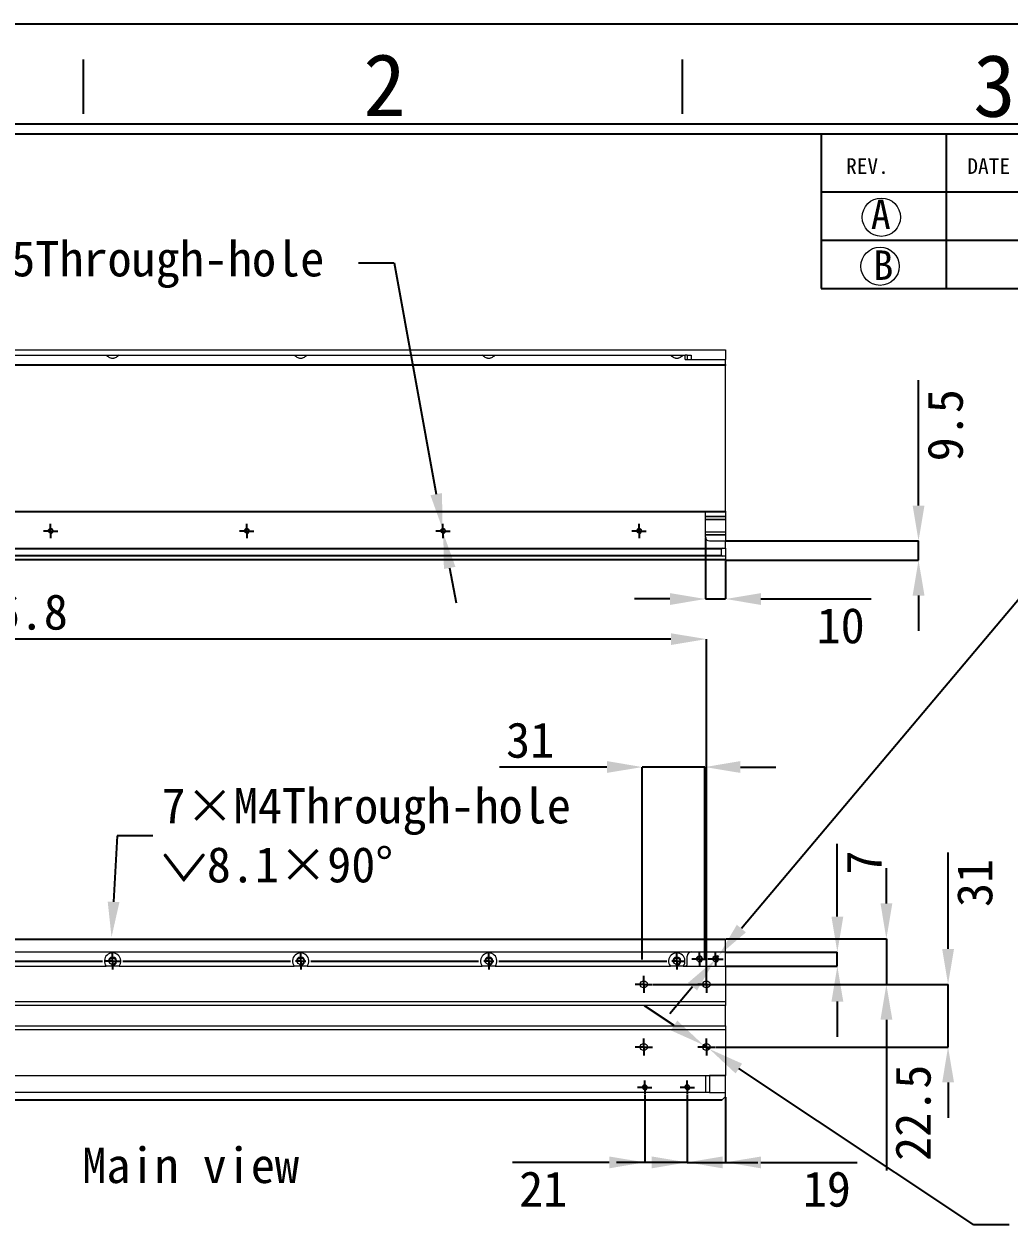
# Model space of a CAD drawing. Header units: millimetres. Extents: x 2 to 295, y 1 to 209.
# Drawn here: x 99.8 to 197.3, y 90.3 to 208.7 of the extents above; entities that cross this region are included whole.
import ezdxf

# ---------------------------------------------------------------- set-up
doc = ezdxf.new("R2010")
doc.units = ezdxf.units.MM
doc.header["$PDSIZE"] = -1
doc.linetypes.add('CENTERX2', pattern=[20.32, 12.7, -2.54, 2.54, -2.54])
doc.layers.add('SLD-0', color=179, linetype='Continuous')
doc.layers.add('蓝色线', color=5, linetype='Continuous', lineweight=15)
doc.styles.add('E', font='simfang.ttf')
doc.styles.add('SLDTEXTSTYLE2', font='TXT', dxfattribs={"width": 0.469})
doc.dimstyles.new('SLDDIMSTYLE0', dxfattribs={"dimtxt": 3.5, "dimasz": 3.5, "dimexe": 0, "dimexo": 0.0625, "dimgap": 0.875, "dimtad": 2, "dimlfac": 5, "dimrnd": 1e-09, "dimzin": 12, "dimdsep": 46, "dimtxsty": 'SLDTEXTSTYLE2', "dimsah": 1, "dimcen": 0.09, "dimadec": 0, "dimazin": 3, "dimtfac": 1, "dimtmove": 0, "dimatfit": 0, "dimfxl": 1, "dimfrac": 2, "dimtolj": 1, "dimtzin": 12, "dimarcsym": 0})
doc.dimstyles.new('SLDDIMSTYLE1', dxfattribs={"dimtxt": 3.5, "dimasz": 3.5, "dimexe": 0, "dimexo": 0.0625, "dimgap": 0.875, "dimtad": 2, "dimlfac": 5, "dimrnd": 1e-09, "dimzin": 12, "dimdsep": 46, "dimtxsty": 'SLDTEXTSTYLE2', "dimsah": 1, "dimcen": 0.09, "dimadec": 0, "dimazin": 3, "dimtfac": 1, "dimtofl": 0, "dimtmove": 0, "dimatfit": 3, "dimfxl": 1, "dimfrac": 2, "dimtolj": 1, "dimtzin": 12, "dimarcsym": 0})
doc.dimstyles.new('SLDDIMSTYLE2', dxfattribs={"dimtxt": 3.5, "dimasz": 3.5, "dimexe": 0, "dimexo": 0.0625, "dimgap": 0.875, "dimtad": 0, "dimtih": 1, "dimtoh": 1, "dimlfac": 5, "dimrnd": 1e-09, "dimzin": 12, "dimdsep": 46, "dimtxsty": 'SLDTEXTSTYLE2', "dimsah": 1, "dimcen": 0, "dimadec": 0, "dimazin": 3, "dimtfac": 1, "dimtmove": 0, "dimatfit": 3, "dimfxl": 1, "dimfrac": 2, "dimtolj": 1, "dimtzin": 12, "dimarcsym": 0})
doc.dimstyles.new('SLDDIMSTYLE3', dxfattribs={"dimtxt": 3.5, "dimasz": 3.5, "dimexe": 0, "dimexo": 0.0625, "dimgap": 0.875, "dimtad": 0, "dimtih": 1, "dimtoh": 1, "dimlfac": 5, "dimrnd": 1e-09, "dimzin": 12, "dimdsep": 46, "dimtxsty": 'SLDTEXTSTYLE2', "dimsah": 1, "dimcen": 0, "dimadec": 0, "dimazin": 3, "dimtfac": 1, "dimtmove": 0, "dimatfit": 3, "dimfxl": 1, "dimfrac": 2, "dimtolj": 1, "dimtzin": 12, "dimarcsym": 0})
doc.dimstyles.new('SLDDIMSTYLE4', dxfattribs={"dimtxt": 3.5, "dimasz": 3.5, "dimexe": 0, "dimexo": 0.0625, "dimgap": 0.875, "dimtad": 0, "dimtih": 1, "dimtoh": 1, "dimlfac": 5, "dimrnd": 1e-09, "dimzin": 12, "dimdsep": 46, "dimtxsty": 'SLDTEXTSTYLE2', "dimsah": 1, "dimcen": 0, "dimadec": 0, "dimazin": 3, "dimtfac": 1, "dimtofl": 0, "dimtmove": 0, "dimatfit": 3, "dimfxl": 1, "dimfrac": 2, "dimtolj": 1, "dimtzin": 12, "dimarcsym": 0})

# ---------------------------------------------------------------- blocks, each defined once
blk = doc.blocks.new('_D_12')
at = {"layer": 'Defpoints', "color": 0}
for p in [(167.18, 135.19), (160.98, 116.11), (167.18, 116.11)]:
    blk.add_point(p, dxfattribs=at)
at = {"layer": 'SLD-0', "color": 0, "lineweight": -2}
for p, q in [((157.48, 135.19), (146.86, 135.19)), ((160.98, 116.17), (160.98, 135.19)), ((167.18, 135.19), (160.98, 135.19)), ((167.18, 116.17), (167.18, 135.19)), ((170.68, 135.19), (174.18, 135.19))]:
    blk.add_line(p, q, dxfattribs=at)
at = {"layer": 'SLD-0', "color": 0}
for points in [[(157.48, 135.78), (157.48, 134.61), (160.98, 135.19)], [(170.68, 135.78), (170.68, 134.61), (167.18, 135.19)]]:
    blk.add_solid(points, dxfattribs=at)
at = {"layer": 'SLD-0', "color": 0, "insert": (149.89, 139.61), "char_height": 3.5, "attachment_point": 2, "style": 'E'}
blk.add_mtext('\\A1;31', dxfattribs=at)
blk = doc.blocks.new('_D_13')
at = {"layer": 'Defpoints', "color": 0}
for p in [(168.17, 113.7), (168.17, 107.5), (191.22, 107.5)]:
    blk.add_point(p, dxfattribs=at)
at = {"layer": 'SLD-0', "color": 0, "lineweight": -2}
for p, q in [((191.22, 117.2), (191.22, 126.75)), ((168.24, 113.7), (191.22, 113.7)), ((191.22, 107.5), (191.22, 113.7)), ((168.24, 107.5), (191.22, 107.5)), ((191.22, 104), (191.22, 100.5))]:
    blk.add_line(p, q, dxfattribs=at)
at = {"layer": 'SLD-0', "color": 0}
for points in [[(190.64, 117.2), (191.81, 117.2), (191.22, 113.7)], [(190.64, 104), (191.81, 104), (191.22, 107.5)]]:
    blk.add_solid(points, dxfattribs=at)
at = {"layer": 'SLD-0', "color": 0, "insert": (192.1, 123.73), "char_height": 3.5, "attachment_point": 2, "rotation": 90, "style": 'E'}
blk.add_mtext('\\A1;31', dxfattribs=at)
blk = doc.blocks.new('_D_14')
at = {"layer": 'Defpoints', "color": 0}
for p in [(169.22, 118.2), (185.12, 118.2), (161.97, 113.7)]:
    blk.add_point(p, dxfattribs=at)
at = {"layer": 'SLD-0', "color": 0, "lineweight": -2}
for p, q in [((185.12, 121.7), (185.12, 125.2)), ((169.29, 118.2), (185.12, 118.2)), ((185.12, 118.2), (185.12, 113.7)), ((162.04, 113.7), (185.12, 113.7)), ((185.12, 110.2), (185.12, 95.29))]:
    blk.add_line(p, q, dxfattribs=at)
at = {"layer": 'SLD-0', "color": 0}
for points in [[(184.54, 121.7), (185.71, 121.7), (185.12, 118.2)], [(184.54, 110.2), (185.71, 110.2), (185.12, 113.7)]]:
    blk.add_solid(points, dxfattribs=at)
at = {"layer": 'SLD-0', "color": 0, "insert": (186, 101), "char_height": 3.5, "attachment_point": 2, "rotation": 90, "style": 'E'}
blk.add_mtext('\\A1;22.5', dxfattribs=at)
blk = doc.blocks.new('_D_15')
at = {"layer": 'Defpoints', "color": 0}
for p in [(47.96, 147.84), (47.96, 117.82), (167.32, 114.17)]:
    blk.add_point(p, dxfattribs=at)
at = {"layer": '蓝色线', "color": 0, "lineweight": -2}
for p, q in [((47.96, 117.89), (47.96, 147.84)), ((163.82, 147.84), (51.46, 147.84)), ((167.32, 114.24), (167.32, 147.84))]:
    blk.add_line(p, q, dxfattribs=at)
at = {"layer": '蓝色线', "color": 0}
for points in [[(51.46, 148.42), (51.46, 147.26), (47.96, 147.84)], [(163.82, 148.42), (163.82, 147.26), (167.32, 147.84)]]:
    blk.add_solid(points, dxfattribs=at)
at = {"layer": '蓝色线', "color": 0, "insert": (98.22, 152.28), "char_height": 3.5, "attachment_point": 2, "style": 'E'}
blk.add_mtext('\\A1;596.8', dxfattribs=at)
blk = doc.blocks.new('_D_16')
at = {"layer": 'Defpoints', "color": 0}
for p in [(169.22, 116.9), (169.22, 115.5), (180.27, 115.5)]:
    blk.add_point(p, dxfattribs=at)
at = {"layer": 'SLD-0', "color": 0, "lineweight": -2}
for p, q in [((180.27, 120.4), (180.27, 127.59)), ((169.29, 116.9), (180.27, 116.9)), ((180.27, 115.5), (180.27, 116.9)), ((169.29, 115.5), (180.27, 115.5)), ((180.27, 112), (180.27, 108.5))]:
    blk.add_line(p, q, dxfattribs=at)
at = {"layer": 'SLD-0', "color": 0}
for points in [[(179.69, 120.4), (180.86, 120.4), (180.27, 116.9)], [(179.69, 112), (180.86, 112), (180.27, 115.5)]]:
    blk.add_solid(points, dxfattribs=at)
at = {"layer": 'SLD-0', "color": 0, "insert": (181.15, 125.75), "char_height": 3.5, "attachment_point": 2, "rotation": 90, "style": 'E'}
blk.add_mtext('\\A1;7', dxfattribs=at)
blk = doc.blocks.new('_D_18')
at = {"layer": 'Defpoints', "color": 0}
for p in [(167.03, 107.7), (167.62, 107.31)]:
    blk.add_point(p, dxfattribs=at)
at = {"layer": 'SLD-0', "color": 0, "lineweight": -2}
for p, q in [((164.12, 109.63), (161.2, 111.57)), ((167.03, 107.7), (167.62, 107.31)), ((193.78, 89.93), (170.53, 105.37)), ((197.28, 89.93), (193.78, 89.93))]:
    blk.add_line(p, q, dxfattribs=at)
at = {"layer": 'SLD-0', "color": 0}
for points in [[(164.44, 110.12), (163.8, 109.15), (167.03, 107.7)], [(170.85, 105.86), (170.21, 104.89), (167.62, 107.31)]]:
    blk.add_solid(points, dxfattribs=at)
at = {"layer": 'SLD-0', "color": 0, "insert": (198.16, 92.08), "char_height": 3.5, "attachment_point": 1, "style": 'E'}
blk.add_mtext('\\A1;4×∅3.5 Through-hole', dxfattribs=at)
blk = doc.blocks.new('_D_19')
at = {"layer": 'Defpoints', "color": 0}
for p in [(168.2, 116.15), (168.53, 116.54)]:
    blk.add_point(p, dxfattribs=at)
at = {"layer": 'SLD-0', "color": 0, "lineweight": -2}
for p, q in [((201.34, 155.52), (170.78, 119.21)), ((204.84, 155.52), (201.34, 155.52)), ((168.2, 116.15), (168.53, 116.54)), ((165.95, 113.47), (163.7, 110.8))]:
    blk.add_line(p, q, dxfattribs=at)
at = {"layer": 'SLD-0', "color": 0}
for points in [[(170.33, 119.59), (171.23, 118.84), (168.53, 116.54)], [(165.5, 113.85), (166.4, 113.1), (168.2, 116.15)]]:
    blk.add_solid(points, dxfattribs=at)
at = {"layer": 'SLD-0', "color": 0, "insert": (205.71, 157.67), "char_height": 3.5, "attachment_point": 1, "style": 'E'}
blk.add_mtext('\\A1;4×M3Through-hole', dxfattribs=at)
blk = doc.blocks.new('_D_20')
at = {"layer": 'Defpoints', "color": 0}
for p in [(108.45, 117.56), (108.49, 118.37)]:
    blk.add_point(p, dxfattribs=at)
at = {"layer": 'SLD-0', "color": 0, "lineweight": -2}
for p, q in [((109.06, 128.39), (108.69, 121.86)), ((112.56, 128.39), (109.06, 128.39))]:
    blk.add_line(p, q, dxfattribs=at)
at = {"layer": 'SLD-0', "color": 0}
blk.add_solid([(108.11, 121.89), (109.27, 121.83), (108.49, 118.37)], dxfattribs=at)
at = {"layer": 'SLD-0', "color": 0, "insert": (113.44, 133.12), "char_height": 3.5, "attachment_point": 1, "style": 'E'}
blk.add_mtext('\\A1;7×M4Through-hole\\P{\\fGDT;w}8.1×90°', dxfattribs=at)
blk = doc.blocks.new('_D_21')
at = {"layer": 'Defpoints', "color": 0}
for p in [(161.22, 102.8), (165.42, 102.8), (165.42, 96.1)]:
    blk.add_point(p, dxfattribs=at)
at = {"layer": 'SLD-0', "color": 0, "lineweight": -2}
for p, q in [((161.22, 102.74), (161.22, 96.1)), ((165.42, 102.74), (165.42, 96.1)), ((157.72, 96.1), (148.13, 96.1)), ((165.42, 96.1), (161.22, 96.1)), ((168.92, 96.1), (172.42, 96.1))]:
    blk.add_line(p, q, dxfattribs=at)
at = {"layer": 'SLD-0', "color": 0}
for points in [[(157.72, 96.68), (157.72, 95.51), (161.22, 96.1)], [(168.92, 96.68), (168.92, 95.51), (165.42, 96.1)]]:
    blk.add_solid(points, dxfattribs=at)
at = {"layer": 'SLD-0', "color": 0, "insert": (151.18, 95.22), "char_height": 3.5, "attachment_point": 2, "style": 'E'}
blk.add_mtext('\\A1;21', dxfattribs=at)
blk = doc.blocks.new('_D_22')
at = {"layer": 'Defpoints', "color": 0}
for p in [(165.42, 102.8), (169.22, 102.6), (169.22, 96.1)]:
    blk.add_point(p, dxfattribs=at)
at = {"layer": 'SLD-0', "color": 0, "lineweight": -2}
for p, q in [((165.42, 102.74), (165.42, 96.1)), ((169.22, 102.54), (169.22, 96.1)), ((161.92, 96.1), (158.42, 96.1)), ((165.42, 96.1), (169.22, 96.1)), ((172.72, 96.1), (182.23, 96.1))]:
    blk.add_line(p, q, dxfattribs=at)
at = {"layer": 'SLD-0', "color": 0}
for points in [[(161.92, 96.68), (161.92, 95.51), (165.42, 96.1)], [(172.72, 96.68), (172.72, 95.51), (169.22, 96.1)]]:
    blk.add_solid(points, dxfattribs=at)
at = {"layer": 'SLD-0', "color": 0, "insert": (179.23, 95.22), "char_height": 3.5, "attachment_point": 2, "style": 'E'}
blk.add_mtext('\\A1;19', dxfattribs=at)
blk = doc.blocks.new('SW_CENTERMARKSYMBOL_0')
at = {"layer": 'SLD-0', "color": 0}
for p, q in [((-37.7, 0), (-38.03, 0)), ((-37.2, 0), (-37.7, 0)), ((-37.2, 0.5), (-37.2, 0.83)), ((-37.2, 0), (-37.2, 0.5)), ((-37.2, 0), (-37.2, -0.5)), ((-37.2, 0), (-36.7, 0)), ((-36.2, 0), (-19.6, 0)), ((-18.6, 0), (-19.1, 0)), ((-18.6, 0.5), (-18.6, 0.83)), ((-18.6, 0), (-18.6, 0.5)), ((-18.6, 0), (-18.6, -0.5)), ((-18.6, 0), (-18.1, 0)), ((-17.6, 0), (-1, 0)), ((0, 0), (-0.5, 0)), ((0, 0.5), (0, 0.83)), ((0, 0), (0, 0.5)), ((0, 0), (0, -0.5)), ((0, 0), (0.5, 0)), ((1, 0), (17.6, 0)), ((18.6, 0), (18.1, 0)), ((18.6, 0.5), (18.6, 0.83)), ((18.6, 0), (18.6, 0.5)), ((18.6, 0), (18.6, -0.5)), ((18.6, 0), (19.1, 0)), ((19.1, 0), (19.43, 0)), ((-37.2, -0.5), (-37.2, -0.83)), ((-18.6, -0.5), (-18.6, -0.83)), ((0, -0.5), (0, -0.83)), ((18.6, -0.5), (18.6, -0.83))]:
    blk.add_line(p, q, dxfattribs=at)
blk = doc.blocks.new('SW_CENTERMARKSYMBOL_1')
at = {"layer": 'SLD-0', "color": 0}
for p, q in [((-19.1, 0), (-19.43, 0)), ((-18.6, 0), (-19.1, 0)), ((-18.6, 0.5), (-18.6, 0.83)), ((-18.6, 0), (-18.6, 0.5)), ((-18.6, 0), (-18.6, -0.5)), ((-18.6, 0), (-18.1, 0)), ((-17.6, 0), (-1, 0)), ((0, 0), (-0.5, 0)), ((0, 0.5), (0, 0.83)), ((0, 0), (0, 0.5)), ((0, 0), (0, -0.5)), ((0, 0), (0.5, 0)), ((1, 0), (17.6, 0)), ((18.6, 0), (18.1, 0)), ((18.6, 0.5), (18.6, 0.83)), ((18.6, 0), (18.6, 0.5)), ((18.6, 0), (18.6, -0.5)), ((18.6, 0), (19.1, 0)), ((19.6, 0), (36.2, 0)), ((37.2, 0), (36.7, 0)), ((37.2, 0.5), (37.2, 0.83)), ((37.2, 0), (37.2, 0.5)), ((37.2, 0), (37.2, -0.5)), ((37.2, 0), (37.7, 0)), ((37.7, 0), (38.03, 0)), ((-18.6, -0.5), (-18.6, -0.83)), ((0, -0.5), (0, -0.83)), ((18.6, -0.5), (18.6, -0.83)), ((37.2, -0.5), (37.2, -0.83))]:
    blk.add_line(p, q, dxfattribs=at)
blk = doc.blocks.new('SW_CENTERMARKSYMBOL_2')
at = {"layer": 'SLD-0', "color": 0}
for p, q in [((-0.5, 0), (-0.85, 0)), ((0, 0), (-0.5, 0)), ((0, 0.5), (0, 0.85)), ((0, 0), (0, 0.5)), ((0, 0), (0, -0.5)), ((0, 0), (0.5, 0)), ((0.5, 0), (0.85, 0)), ((0, -0.5), (0, -0.85))]:
    blk.add_line(p, q, dxfattribs=at)
blk = doc.blocks.new('SW_CENTERMARKSYMBOL_3')
at = {"layer": 'SLD-0', "color": 0}
for p, q in [((-0.5, 0), (-0.85, 0)), ((0, 0), (-0.5, 0)), ((0, 0.5), (0, 0.85)), ((0, 0), (0, 0.5)), ((0, 0), (0, -0.5)), ((0, 0), (0.5, 0)), ((0.5, 0), (0.85, 0)), ((0, -0.5), (0, -0.85))]:
    blk.add_line(p, q, dxfattribs=at)
blk = doc.blocks.new('SW_CENTERMARKSYMBOL_4')
at = {"layer": 'SLD-0', "color": 0}
for p, q in [((-0.5, 0), (-0.85, 0)), ((0, 0), (-0.5, 0)), ((0, 0.5), (0, 0.85)), ((0, 0), (0, 0.5)), ((0, 0), (0, -0.5)), ((0, 0), (0.5, 0)), ((0.5, 0), (0.85, 0)), ((0, -0.5), (0, -0.85))]:
    blk.add_line(p, q, dxfattribs=at)
blk = doc.blocks.new('SW_CENTERMARKSYMBOL_5')
at = {"layer": 'SLD-0', "color": 0}
for p, q in [((-0.5, 0), (-0.85, 0)), ((0, 0), (-0.5, 0)), ((0, 0.5), (0, 0.85)), ((0, 0), (0, 0.5)), ((0, 0), (0, -0.5)), ((0, 0), (0.5, 0)), ((0.5, 0), (0.85, 0)), ((0, -0.5), (0, -0.85))]:
    blk.add_line(p, q, dxfattribs=at)
blk = doc.blocks.new('SW_CENTERMARKSYMBOL_7')
at = {"layer": 'SLD-0', "color": 0}
for p, q in [((-0.5, 0), (-0.75, 0)), ((0, 0), (-0.5, 0)), ((0, 0.5), (0, 0.75)), ((0, 0), (0, 0.5)), ((0, 0), (0, -0.5)), ((0, 0), (0.5, 0)), ((0.5, 0), (0.75, 0)), ((0, -0.5), (0, -0.75))]:
    blk.add_line(p, q, dxfattribs=at)
blk = doc.blocks.new('SW_CENTERMARKSYMBOL_8')
at = {"layer": 'SLD-0', "color": 0}
for p, q in [((-0.5, 0), (-0.75, 0)), ((0, 0), (-0.5, 0)), ((0, 0.5), (0, 0.75)), ((0, 0), (0, 0.5)), ((0, 0), (0, -0.5)), ((0, 0), (0.5, 0)), ((0.5, 0), (0.75, 0)), ((0, -0.5), (0, -0.75))]:
    blk.add_line(p, q, dxfattribs=at)
blk = doc.blocks.new('SW_CENTERMARKSYMBOL_11')
at = {"layer": 'SLD-0', "color": 0}
for p, q in [((-0.5, 0), (-0.705, 0)), ((0, 0), (-0.5, 0)), ((0, 0.5), (0, 0.705)), ((0, 0), (0, 0.5)), ((0, 0), (0, -0.5)), ((0, 0), (0.5, 0)), ((0.5, 0), (0.705, 0)), ((0, -0.5), (0, -0.705))]:
    blk.add_line(p, q, dxfattribs=at)
blk = doc.blocks.new('SW_CENTERMARKSYMBOL_12')
at = {"layer": 'SLD-0', "color": 0}
for p, q in [((-0.5, 0), (-0.705, 0)), ((0, 0), (-0.5, 0)), ((0, 0.5), (0, 0.705)), ((0, 0), (0, 0.5)), ((0, 0), (0, -0.5)), ((0, 0), (0.5, 0)), ((0.5, 0), (0.705, 0)), ((0, -0.5), (0, -0.705))]:
    blk.add_line(p, q, dxfattribs=at)
blk = doc.blocks.new('_D_36')
at = {"layer": 'Defpoints', "color": 0}
for p in [(169.22, 157.55), (169.22, 155.65), (188.3, 155.65)]:
    blk.add_point(p, dxfattribs=at)
at = {"layer": 'SLD-0', "color": 0, "lineweight": -2}
for p, q in [((188.3, 161.05), (188.3, 173.44)), ((169.29, 157.55), (188.3, 157.55)), ((188.3, 155.65), (188.3, 157.55)), ((169.29, 155.65), (188.3, 155.65)), ((188.3, 152.15), (188.3, 148.65))]:
    blk.add_line(p, q, dxfattribs=at)
at = {"layer": 'SLD-0', "color": 0}
for points in [[(187.72, 161.05), (188.89, 161.05), (188.3, 157.55)], [(187.72, 152.15), (188.89, 152.15), (188.3, 155.65)]]:
    blk.add_solid(points, dxfattribs=at)
at = {"layer": 'SLD-0', "color": 0, "insert": (189.18, 168.99), "char_height": 3.5, "attachment_point": 2, "rotation": 90, "style": 'E'}
blk.add_mtext('\\A1;9.5', dxfattribs=at)
blk = doc.blocks.new('_D_37')
at = {"layer": 'Defpoints', "color": 0}
for p in [(141.23, 158.73), (141.3, 158.33)]:
    blk.add_point(p, dxfattribs=at)
at = {"layer": 'SLD-0', "color": 0, "lineweight": -2}
for p, q in [((132.93, 185.06), (136.43, 185.06)), ((136.43, 185.06), (140.6, 162.17)), ((141.3, 158.33), (141.23, 158.73)), ((141.93, 154.88), (142.56, 151.44))]:
    blk.add_line(p, q, dxfattribs=at)
at = {"layer": 'SLD-0', "color": 0}
for points in [[(141.17, 162.28), (140.03, 162.07), (141.23, 158.73)], [(142.5, 154.99), (141.36, 154.78), (141.3, 158.33)]]:
    blk.add_solid(points, dxfattribs=at)
at = {"layer": 'SLD-0', "color": 0, "insert": (91.43, 187.21), "char_height": 3.5, "attachment_point": 1, "style": 'E'}
blk.add_mtext('\\A1;M2.5Through-hole', dxfattribs=at)
blk = doc.blocks.new('_D_38')
at = {"layer": 'Defpoints', "color": 0}
for p in [(167.22, 157.95), (169.22, 155.65), (169.22, 151.81)]:
    blk.add_point(p, dxfattribs=at)
at = {"layer": 'SLD-0', "color": 0, "lineweight": -2}
for p, q in [((167.22, 157.88), (167.22, 151.81)), ((169.22, 155.58), (169.22, 151.81)), ((163.72, 151.81), (160.22, 151.81)), ((167.22, 151.81), (169.22, 151.81)), ((172.72, 151.81), (183.61, 151.81))]:
    blk.add_line(p, q, dxfattribs=at)
at = {"layer": 'SLD-0', "color": 0}
for points in [[(163.72, 152.39), (163.72, 151.22), (167.22, 151.81)], [(172.72, 152.39), (172.72, 151.22), (169.22, 151.81)]]:
    blk.add_solid(points, dxfattribs=at)
at = {"layer": 'SLD-0', "color": 0, "insert": (180.6, 150.93), "char_height": 3.5, "attachment_point": 2, "style": 'E'}
blk.add_mtext('\\A1;10', dxfattribs=at)
blk = doc.blocks.new('SW_CENTERMARKSYMBOL_20')
at = {"layer": 'SLD-0', "color": 0}
for p, q in [((-0.5, 0), (-0.705, 0)), ((0, 0), (-0.5, 0)), ((0, 0.5), (0, 0.705)), ((0, 0), (0, 0.5)), ((0, 0), (0, -0.5)), ((0, 0), (0.5, 0)), ((0.5, 0), (0.705, 0)), ((0, -0.5), (0, -0.705))]:
    blk.add_line(p, q, dxfattribs=at)
blk = doc.blocks.new('SW_CENTERMARKSYMBOL_21')
at = {"layer": 'SLD-0', "color": 0}
for p, q in [((-0.5, 0), (-0.705, 0)), ((0, 0), (-0.5, 0)), ((0, 0.5), (0, 0.705)), ((0, 0), (0, 0.5)), ((0, 0), (0, -0.5)), ((0, 0), (0.5, 0)), ((0.5, 0), (0.705, 0)), ((0, -0.5), (0, -0.705))]:
    blk.add_line(p, q, dxfattribs=at)
blk = doc.blocks.new('SW_CENTERMARKSYMBOL_22')
at = {"layer": 'SLD-0', "color": 0}
for p, q in [((-0.5, 0), (-0.705, 0)), ((0, 0), (-0.5, 0)), ((0, 0.5), (0, 0.705)), ((0, 0), (0, 0.5)), ((0, 0), (0, -0.5)), ((0, 0), (0.5, 0)), ((0.5, 0), (0.705, 0)), ((0, -0.5), (0, -0.705))]:
    blk.add_line(p, q, dxfattribs=at)
blk = doc.blocks.new('SW_CENTERMARKSYMBOL_23')
at = {"layer": 'SLD-0', "color": 0}
for p, q in [((-0.5, 0), (-0.705, 0)), ((0, 0), (-0.5, 0)), ((0, 0.5), (0, 0.705)), ((0, 0), (0, 0.5)), ((0, 0), (0, -0.5)), ((0, 0), (0.5, 0)), ((0.5, 0), (0.705, 0)), ((0, -0.5), (0, -0.705))]:
    blk.add_line(p, q, dxfattribs=at)

msp = doc.modelspace()

# ---------------------------------------------------------------- linework, layer by layer
at = {"color": 7, "linetype": 'Continuous', "lineweight": 15}
for p, q in [((47.9648, 176.4469), (169.2248, 176.4469)), ((169.2248, 176.4469), (169.2248, 175.5069)), ((90.6321, 175.9069), (107.9576, 175.9069)), ((107.9478, 175.9069), (109.2375, 175.9069)), ((109.2321, 175.9069), (126.5576, 175.9069)), ((126.5576, 175.9069), (127.8375, 175.9069)), ((127.8321, 175.9069), (145.1576, 175.9069)), ((145.1576, 175.9069), (146.4375, 175.9069)), ((146.4321, 175.9069), (163.7576, 175.9069)), ((163.7576, 175.9069), (165.0375, 175.9069)), ((165.0321, 175.9069), (165.2248, 175.9069)), ((165.2248, 175.5069), (165.2248, 175.9069)), ((165.4248, 175.9069), (165.2248, 175.9069)), ((165.2248, 175.5069), (169.2248, 175.5069)), ((165.4248, 175.9069), (165.4248, 175.5069)), ((165.4248, 175.9069), (165.8248, 175.9069)), ((165.8248, 175.9069), (165.8248, 175.5069)), ((169.2248, 174.9869), (169.2248, 175.5069)), ((47.9648, 174.9869), (169.2248, 174.9869)), ((169.2248, 174.9469), (47.9648, 174.9469)), ((169.2248, 174.9069), (47.9648, 174.9069)), ((169.2248, 174.9869), (169.2248, 174.9469)), ((169.2248, 174.9469), (169.2248, 174.9069)), ((169.2248, 160.4869), (169.2248, 174.9069)), ((55.9648, 160.4869), (169.2248, 160.4869)), ((55.9648, 160.4469), (167.2248, 160.4469)), ((167.2248, 160.4069), (55.9648, 160.4069)), ((167.2248, 160.4469), (167.2248, 160.4069)), ((167.2248, 160.4469), (169.2248, 160.4469)), ((167.2248, 157.9469), (167.2248, 160.4069)), ((169.2248, 159.9683), (167.2248, 159.9683)), ((169.2248, 160.4869), (169.2248, 160.4469)), ((169.2248, 160.4469), (169.2248, 160.4069)), ((169.2248, 160.4069), (169.2248, 159.9683)), ((169.2248, 159.9683), (169.2248, 159.9289)), ((169.2248, 159.9289), (169.2248, 159.6849)), ((167.2248, 159.6679), (169.2248, 159.6679)), ((169.2248, 159.6849), (169.2248, 159.6679)), ((169.2248, 159.6679), (169.2248, 158.4258)), ((102.6432, 158.4258), (102.2865, 158.4258)), ((102.6045, 158.3769), (102.3251, 158.3769)), ((122.0432, 158.4258), (121.6865, 158.4258)), ((122.0045, 158.3769), (121.7251, 158.3769)), ((141.4432, 158.4258), (141.0865, 158.4258)), ((141.4045, 158.3769), (141.1251, 158.3769)), ((160.8432, 158.4258), (160.4865, 158.4258)), ((160.8045, 158.3769), (160.5251, 158.3769)), ((169.2248, 158.4258), (167.2248, 158.4258)), ((169.2248, 158.1255), (167.2248, 158.1255)), ((167.6248, 157.5469), (169.2248, 157.5469)), ((169.2248, 158.4258), (169.2248, 158.4089)), ((169.2248, 158.4089), (169.2248, 158.1649)), ((169.2248, 158.1649), (169.2248, 158.1255)), ((169.2248, 158.1255), (169.2248, 157.5469)), ((169.2248, 156.8469), (169.2248, 157.5469)), ((48.2648, 156.8469), (168.9248, 156.8469)), ((168.8248, 156.7469), (48.3648, 156.7469)), ((168.8248, 156.1469), (168.8248, 156.7469)), ((168.9248, 156.8469), (169.2248, 156.8469)), ((169.2248, 156.8469), (169.2248, 156.0469)), ((47.9648, 155.7469), (169.2248, 155.7469)), ((169.2248, 155.6469), (47.9648, 155.6469)), ((168.9248, 156.0469), (48.2648, 156.0469)), ((48.3648, 156.1469), (168.8248, 156.1469)), ((169.2248, 156.0469), (168.9248, 156.0469)), ((169.2248, 156.0469), (169.2248, 155.7469)), ((169.2248, 155.7469), (169.2248, 155.6469)), ((47.9648, 118.2034), (169.2248, 118.2034)), ((169.2248, 118.1034), (47.9648, 118.1034)), ((169.2248, 118.2034), (169.2248, 118.1034)), ((169.2248, 116.9034), (169.2248, 118.1034)), ((47.9648, 116.9034), (169.2248, 116.9034)), ((165.4248, 115.7034), (165.4248, 116.5034)), ((169.2248, 115.5034), (169.2248, 116.9034)), ((90.6321, 115.5034), (107.9576, 115.5034)), ((109.2321, 115.5034), (126.5576, 115.5034)), ((127.8321, 115.5034), (145.1576, 115.5034)), ((146.4321, 115.5034), (163.7576, 115.5034)), ((165.0321, 115.5034), (165.2248, 115.5034)), ((165.2248, 115.5034), (169.2248, 115.5034)), ((169.2248, 115.5034), (169.2248, 112.0034)), ((47.9648, 112.0034), (169.2248, 112.0034)), ((169.2248, 111.9634), (47.9648, 111.9634)), ((47.9648, 111.6434), (169.2248, 111.6434)), ((169.2248, 111.6034), (47.9648, 111.6034)), ((169.2248, 112.0034), (169.2248, 111.9634)), ((169.2248, 111.9634), (169.2248, 111.6434)), ((169.2248, 111.6434), (169.2248, 111.6034)), ((169.2248, 109.6034), (169.2248, 111.6034)), ((47.9648, 109.6034), (169.2248, 109.6034)), ((169.2248, 109.5634), (47.9648, 109.5634)), ((47.9648, 109.2434), (169.2248, 109.2434)), ((169.2248, 109.2034), (47.9648, 109.2034)), ((169.2248, 109.6034), (169.2248, 109.5634)), ((169.2248, 109.5634), (169.2248, 109.2434)), ((169.2248, 109.2434), (169.2248, 109.2034)), ((169.2248, 109.2034), (169.2248, 104.7034)), ((55.9648, 104.7034), (167.2248, 104.7034)), ((167.2248, 104.6634), (55.9648, 104.6634)), ((167.2248, 104.7034), (167.2248, 104.6634)), ((167.2248, 104.7034), (167.6248, 104.7034)), ((167.2248, 104.6634), (167.2248, 103.0434)), ((167.6248, 104.7034), (167.6248, 103.0034)), ((169.2248, 104.7034), (167.6248, 104.7034)), ((169.2248, 103.0034), (169.2248, 104.7034)), ((55.9648, 103.0434), (167.2248, 103.0434)), ((167.2248, 103.0034), (55.9648, 103.0034)), ((167.2248, 103.0434), (167.2248, 103.0034)), ((167.6248, 103.0034), (167.2248, 103.0034)), ((167.6248, 103.0034), (169.2248, 103.0034)), ((169.2248, 102.6034), (169.2248, 103.0034)), ((48.2648, 102.3034), (168.9248, 102.3034)), ((168.8248, 102.2034), (48.3648, 102.2034)), ((168.9248, 102.3034), (168.8248, 102.2034)), ((168.9248, 102.3034), (169.2248, 102.6034))]:
    msp.add_line(p, q, dxfattribs=at)
at = {"color": 1, "linetype": 'Continuous', "lineweight": 15}
for p, q in [((169.2248, 160.4069), (167.2248, 160.4069)), ((169.2248, 159.9289), (167.2248, 159.9289)), ((169.2248, 159.6849), (167.2248, 159.6849)), ((169.2248, 158.4089), (167.2248, 158.4089)), ((169.2248, 158.1649), (167.2248, 158.1649))]:
    msp.add_line(p, q, dxfattribs=at)
at = {"color": 7, "linetype": 'Continuous', "lineweight": 15}
for centre, radius in [((102.4648, 158.5269), 0.205), ((121.8648, 158.5269), 0.205), ((141.2648, 158.5269), 0.205), ((160.6648, 158.5269), 0.205), ((108.5948, 116.0034), 0.33), ((127.1948, 116.0034), 0.33), ((145.7948, 116.0034), 0.33), ((164.3948, 116.0034), 0.33), ((166.6248, 116.2034), 0.25), ((168.2248, 116.2034), 0.25), ((161.1248, 113.7034), 0.35), ((167.3248, 113.7034), 0.35), ((161.1248, 107.5034), 0.35), ((167.3248, 107.5034), 0.35), ((161.2248, 103.5034), 0.205), ((165.4248, 103.5034), 0.205)]:
    msp.add_circle(centre, radius, dxfattribs=at)
at = {"color": 7, "linetype": 'Continuous', "lineweight": 0}
for centre, radius in [((102.4648, 158.5269), 0.25), ((121.8648, 158.5269), 0.25), ((141.2648, 158.5269), 0.25), ((160.6648, 158.5269), 0.25), ((108.5948, 116.0034), 0.4), ((127.1948, 116.0034), 0.4), ((145.7948, 116.0034), 0.4), ((164.3948, 116.0034), 0.4), ((166.6248, 116.2034), 0.3), ((168.2248, 116.2034), 0.3), ((161.2248, 103.5034), 0.25), ((165.4248, 103.5034), 0.25)]:
    msp.add_arc(centre, radius, 255, 195, dxfattribs=at)
at = {"color": 7, "linetype": 'Continuous', "lineweight": 15}
for centre, radius, start, end in [((167.6248, 157.9469), 0.4, 180, 270), ((168.9248, 156.7469), 0.1, 90, 180), ((168.9248, 156.1469), 0.1, 180, 270), ((108.5948, 116.0034), 0.81, 321.881936, 218.118064), ((127.1948, 116.0034), 0.81, 321.881936, 218.118064), ((145.7948, 116.0034), 0.81, 321.881936, 218.118064), ((164.3948, 116.0034), 0.81, 321.881936, 218.118064), ((165.8248, 116.5034), 0.4, 90, 180), ((165.2248, 115.7034), 0.2, 270, 0)]:
    msp.add_arc(centre, radius, start, end, dxfattribs=at)
for points, knots in [([(109.2321, 175.9069), (109.1848, 175.8696), (109.1368, 175.8334), (109.0387, 175.7645), (108.9885, 175.7318), (108.8838, 175.6728), (108.8289, 175.6463), (108.7435, 175.6178), (108.7144, 175.6101), (108.6549, 175.5996), (108.6245, 175.5968), (108.5648, 175.5969), (108.5351, 175.5996), (108.476, 175.6099), (108.4465, 175.6177), (108.3608, 175.6463), (108.3068, 175.6722), (108.2021, 175.7312), (108.1515, 175.7642), (108.0529, 175.8333), (108.0049, 175.8696), (107.9576, 175.9069)], [0, 0, 0, 0, 0.125, 0.125, 0.25, 0.25, 0.375, 0.375, 0.4375, 0.4375, 0.5, 0.5, 0.5625, 0.5625, 0.625, 0.625, 0.75, 0.75, 0.875, 0.875, 1, 1, 1, 1]), ([(127.8321, 175.9069), (127.7848, 175.8696), (127.7368, 175.8334), (127.6387, 175.7645), (127.5885, 175.7318), (127.4838, 175.6728), (127.4289, 175.6463), (127.3435, 175.6178), (127.3144, 175.6101), (127.2549, 175.5996), (127.2245, 175.5968), (127.1648, 175.5969), (127.1351, 175.5996), (127.076, 175.6099), (127.0465, 175.6177), (126.9608, 175.6463), (126.9068, 175.6722), (126.8021, 175.7312), (126.7515, 175.7642), (126.6529, 175.8333), (126.6049, 175.8696), (126.5576, 175.9069)], [0, 0, 0, 0, 0.125, 0.125, 0.25, 0.25, 0.375, 0.375, 0.4375, 0.4375, 0.5, 0.5, 0.5625, 0.5625, 0.625, 0.625, 0.75, 0.75, 0.875, 0.875, 1, 1, 1, 1]), ([(146.4321, 175.9069), (146.3848, 175.8696), (146.3368, 175.8334), (146.2387, 175.7645), (146.1885, 175.7318), (146.0838, 175.6728), (146.0289, 175.6463), (145.9435, 175.6178), (145.9144, 175.6101), (145.8549, 175.5996), (145.8245, 175.5968), (145.7648, 175.5969), (145.7351, 175.5996), (145.676, 175.6099), (145.6465, 175.6177), (145.5608, 175.6463), (145.5068, 175.6722), (145.4021, 175.7312), (145.3515, 175.7642), (145.2529, 175.8333), (145.2049, 175.8696), (145.1576, 175.9069)], [0, 0, 0, 0, 0.125, 0.125, 0.25, 0.25, 0.375, 0.375, 0.4375, 0.4375, 0.5, 0.5, 0.5625, 0.5625, 0.625, 0.625, 0.75, 0.75, 0.875, 0.875, 1, 1, 1, 1]), ([(165.0321, 175.9069), (164.9848, 175.8696), (164.9368, 175.8334), (164.8387, 175.7645), (164.7885, 175.7318), (164.6838, 175.6728), (164.6289, 175.6463), (164.5435, 175.6178), (164.5144, 175.6101), (164.4549, 175.5996), (164.4245, 175.5968), (164.3648, 175.5969), (164.3351, 175.5996), (164.276, 175.6099), (164.2465, 175.6177), (164.1608, 175.6463), (164.1068, 175.6722), (164.0021, 175.7312), (163.9515, 175.7642), (163.8529, 175.8333), (163.8049, 175.8696), (163.7576, 175.9069)], [0, 0, 0, 0, 0.125, 0.125, 0.25, 0.25, 0.375, 0.375, 0.4375, 0.4375, 0.5, 0.5, 0.5625, 0.5625, 0.625, 0.625, 0.75, 0.75, 0.875, 0.875, 1, 1, 1, 1]), ([(109.2321, 115.5034), (109.1848, 115.5034), (109.1368, 115.5034), (109.0387, 115.5034), (108.9885, 115.5034), (108.8838, 115.5034), (108.8289, 115.5034), (108.7435, 115.5034), (108.7144, 115.5034), (108.6549, 115.5034), (108.6245, 115.5034), (108.5648, 115.5034), (108.5351, 115.5034), (108.476, 115.5034), (108.4465, 115.5034), (108.3608, 115.5034), (108.3068, 115.5034), (108.2021, 115.5034), (108.1515, 115.5034), (108.0529, 115.5034), (108.0049, 115.5034), (107.9576, 115.5034)], [0, 0, 0, 0, 0.125, 0.125, 0.25, 0.25, 0.375, 0.375, 0.4375, 0.4375, 0.5, 0.5, 0.5625, 0.5625, 0.625, 0.625, 0.75, 0.75, 0.875, 0.875, 1, 1, 1, 1]), ([(127.8321, 115.5034), (127.7848, 115.5034), (127.7368, 115.5034), (127.6387, 115.5034), (127.5885, 115.5034), (127.4838, 115.5034), (127.4289, 115.5034), (127.3435, 115.5034), (127.3144, 115.5034), (127.2549, 115.5034), (127.2245, 115.5034), (127.1648, 115.5034), (127.1351, 115.5034), (127.076, 115.5034), (127.0465, 115.5034), (126.9608, 115.5034), (126.9068, 115.5034), (126.8021, 115.5034), (126.7515, 115.5034), (126.6529, 115.5034), (126.6049, 115.5034), (126.5576, 115.5034)], [0, 0, 0, 0, 0.125, 0.125, 0.25, 0.25, 0.375, 0.375, 0.4375, 0.4375, 0.5, 0.5, 0.5625, 0.5625, 0.625, 0.625, 0.75, 0.75, 0.875, 0.875, 1, 1, 1, 1]), ([(146.4321, 115.5034), (146.3848, 115.5034), (146.3368, 115.5034), (146.2387, 115.5034), (146.1885, 115.5034), (146.0838, 115.5034), (146.0289, 115.5034), (145.9435, 115.5034), (145.9144, 115.5034), (145.8549, 115.5034), (145.8245, 115.5034), (145.7648, 115.5034), (145.7351, 115.5034), (145.676, 115.5034), (145.6465, 115.5034), (145.5608, 115.5034), (145.5068, 115.5034), (145.4021, 115.5034), (145.3515, 115.5034), (145.2529, 115.5034), (145.2049, 115.5034), (145.1576, 115.5034)], [0, 0, 0, 0, 0.125, 0.125, 0.25, 0.25, 0.375, 0.375, 0.4375, 0.4375, 0.5, 0.5, 0.5625, 0.5625, 0.625, 0.625, 0.75, 0.75, 0.875, 0.875, 1, 1, 1, 1]), ([(165.0321, 115.5034), (164.9848, 115.5034), (164.9368, 115.5034), (164.8387, 115.5034), (164.7885, 115.5034), (164.6838, 115.5034), (164.6289, 115.5034), (164.5435, 115.5034), (164.5144, 115.5034), (164.4549, 115.5034), (164.4245, 115.5034), (164.3648, 115.5034), (164.3351, 115.5034), (164.276, 115.5034), (164.2465, 115.5034), (164.1608, 115.5034), (164.1068, 115.5034), (164.0021, 115.5034), (163.9515, 115.5034), (163.8529, 115.5034), (163.8049, 115.5034), (163.7576, 115.5034)], [0, 0, 0, 0, 0.125, 0.125, 0.25, 0.25, 0.375, 0.375, 0.4375, 0.4375, 0.5, 0.5, 0.5625, 0.5625, 0.625, 0.625, 0.75, 0.75, 0.875, 0.875, 1, 1, 1, 1]), ([(161.4038, 103.4034), (161.3754, 103.4034), (161.3468, 103.4034), (161.2876, 103.4034), (161.2566, 103.4034), (161.1922, 103.4034), (161.1613, 103.4034), (161.1023, 103.4034), (161.074, 103.4034), (161.0459, 103.4034)], [0, 0, 0, 0, 0.25, 0.25, 0.5, 0.5, 0.75, 0.75, 1, 1, 1, 1]), ([(165.6038, 103.4034), (165.5754, 103.4034), (165.5468, 103.4034), (165.4876, 103.4034), (165.4566, 103.4034), (165.3922, 103.4034), (165.3613, 103.4034), (165.3023, 103.4034), (165.274, 103.4034), (165.2459, 103.4034)], [0, 0, 0, 0, 0.25, 0.25, 0.5, 0.5, 0.75, 0.75, 1, 1, 1, 1])]:
    msp.add_open_spline(points, degree=3, knots=knots, dxfattribs=at)
at = {"layer": 'SLD-0'}
for p, q in [((1.5907, 208.6737), (295.1066, 208.6737)), ((12.6748, 197.811), (289.1814, 197.811))]:
    msp.add_line(p, q, dxfattribs=at)
at = {"layer": 'SLD-0', "color": 6, "linetype": 'Continuous'}
for p, q in [((105.701, 199.786), (105.701, 205.1695)), ((164.9525, 199.786), (164.9525, 205.1695)), ((11.6873, 198.7985), (290.1689, 198.7985))]:
    msp.add_line(p, q, dxfattribs=at)
at = {"layer": 'SLD-0', "color": 179, "linetype": 'Continuous'}
for p, q in [((178.6588, 197.811), (178.6588, 182.5137)), ((191.0502, 197.811), (191.0502, 182.5137)), ((178.6588, 192.0745), (289.1814, 192.0745)), ((178.6588, 187.2941), (289.1814, 187.2941)), ((178.6588, 182.5137), (289.1814, 182.5137))]:
    msp.add_line(p, q, dxfattribs=at)
at = {"layer": 'SLD-0', "linetype": 'CENTERX2', "lineweight": 0, "ltscale": 2}
msp.add_line((169.2248, 104.6415), (53.9648, 104.6415), dxfattribs=at)
at = {"layer": 'SLD-0', "lineweight": 0}
for centre in [(184.6221, 189.5636), (184.4994, 184.7149)]:
    msp.add_circle(centre, 1.8944, dxfattribs=at)

# ---------------------------------------------------------------- block references
at = {"layer": 'SLD-0'}
for name, p in [('SW_CENTERMARKSYMBOL_23', (102.4648, 158.5269)), ('SW_CENTERMARKSYMBOL_22', (121.8648, 158.5269)), ('SW_CENTERMARKSYMBOL_21', (141.2648, 158.5269)), ('SW_CENTERMARKSYMBOL_20', (160.6648, 158.5269)), ('SW_CENTERMARKSYMBOL_0', (89.9948, 116.0034)), ('SW_CENTERMARKSYMBOL_1', (127.1948, 116.0034)), ('SW_CENTERMARKSYMBOL_8', (166.6248, 116.2034)), ('SW_CENTERMARKSYMBOL_7', (168.2248, 116.2034)), ('SW_CENTERMARKSYMBOL_5', (161.1248, 113.7034)), ('SW_CENTERMARKSYMBOL_2', (167.3248, 113.7034)), ('SW_CENTERMARKSYMBOL_3', (161.1248, 107.5034)), ('SW_CENTERMARKSYMBOL_4', (167.3248, 107.5034)), ('SW_CENTERMARKSYMBOL_12', (161.2248, 103.5034)), ('SW_CENTERMARKSYMBOL_11', (165.4248, 103.5034))]:
    msp.add_blockref(name, p, dxfattribs=at)

# ---------------------------------------------------------------- texts
at = {"layer": 'SLD-0', "attachment_point": 1, "style": 'E'}
for s, insert, char_height in [('2', (133.3881, 205.7276), 6.172), ('3', (193.7066, 205.6655), 6.172), ('A', (183.5778, 191.2862), 2.9034), ('B', (183.8319, 186.2712), 2.9034), ('Main view', (105.596, 97.5534), 3.5)]:
    msp.add_mtext(s, dxfattribs=dict(at, insert=insert, char_height=char_height))
at = {"layer": 'SLD-0', "color": 179, "char_height": 1.55363, "attachment_point": 1, "style": 'E'}
for s, insert in [('REV.', (181.1288, 195.4001)), ('DATE', (193.1265, 195.4001))]:
    msp.add_mtext(s, dxfattribs=dict(at, insert=insert))

# ---------------------------------------------------------------- dimensions: what is measured, and where the dimension line sits
at = {"layer": 'SLD-0'}
for p1, p2, text, dimstyle, override, picture, middle in [((141.3016, 158.3252), (141.228, 158.7285), 'M2.5Through-hole', 'SLDDIMSTYLE3', {"dimpost": '<>', "dimtxsty": 'E'}, '_D_37', (111.7403, 185.056)), ((168.2044, 116.1525), (168.5263, 116.5351), '4×M3Through-hole', 'SLDDIMSTYLE3', {"dimpost": '<>', "dimtxsty": 'E'}, '_D_19', (227.2326, 155.5225)), ((167.0333, 107.697), (167.6164, 107.3097), '4×<> Through-hole', 'SLDDIMSTYLE2', {"dimtxsty": 'E'}, '_D_18', (223.82, 89.9309))]:
    dim = msp.add_diameter_dim_2p(p1=p1, p2=p2, text=text, dimstyle=dimstyle, override=override, dxfattribs=at)
    dim.commit()
    dim.dimension.update_dxf_attribs({"geometry": picture, "text_midpoint": middle, "dimtype": 163})
for base, p1, p2, picture, middle in [((188.3028, 155.6469), (169.2248, 157.5469), (169.2248, 155.6469), '_D_36', (188.3028, 168.9919)), ((191.2248, 107.5034), (168.1748, 113.7034), (168.1748, 107.5034), '_D_13', (191.2248, 123.7284)), ((180.2726, 115.5034), (169.2248, 116.9034), (169.2248, 115.5034), '_D_16', (180.2726, 125.7484)), ((185.1244, 118.2034), (161.9748, 113.7034), (169.2248, 118.2034), '_D_14', (185.1244, 100.9984))]:
    dim = msp.add_linear_dim(base=base, p1=p1, p2=p2, angle=90, dimstyle='SLDDIMSTYLE0', override={"dimtxsty": 'E'}, dxfattribs=at)
    dim.commit()
    dim.dimension.update_dxf_attribs({"geometry": picture, "text_midpoint": middle, "dimtype": 160})
for base, p1, p2, picture, middle in [((169.2248, 151.8069), (167.2248, 157.9469), (169.2248, 155.6469), '_D_38', (180.5987, 151.8069)), ((167.1766, 135.1943), (160.9766, 116.1083), (167.1766, 116.1083), '_D_12', (149.8875, 135.1943)), ((165.4248, 96.0965), (161.2248, 102.7984), (165.4248, 102.7984), '_D_21', (151.1798, 96.0965)), ((169.2248, 96.0965), (165.4248, 102.7984), (169.2248, 102.6034), '_D_22', (179.2298, 96.0965))]:
    dim = msp.add_linear_dim(base=base, p1=p1, p2=p2, dimstyle='SLDDIMSTYLE0', override={"dimtxsty": 'E'}, dxfattribs=at)
    dim.commit()
    dim.dimension.update_dxf_attribs({"geometry": picture, "text_midpoint": middle, "dimtype": 160})
dim = msp.add_radius_dim(center=(108.4466, 117.5583), mpoint=(108.4927, 118.367), text='7×M4Through-hole\\P{\\fGDT;w}8.1×90°', dimstyle='SLDDIMSTYLE4', override={"dimpost": '<>', "dimtxsty": 'E'}, dxfattribs=at)
dim.commit()
dim.dimension.update_dxf_attribs({"geometry": '_D_20', "text_midpoint": (134.8883, 128.3878), "dimtype": 164})
at = {"layer": '蓝色线'}
dim = msp.add_linear_dim(base=(47.9648, 147.8403), p1=(167.3248, 114.1735), p2=(47.9648, 117.8235), dimstyle='SLDDIMSTYLE1', override={"dimtxsty": 'E'}, dxfattribs=at)
dim.commit()
dim.dimension.update_dxf_attribs({"geometry": '_D_15', "text_midpoint": (98.2159, 147.8403), "dimtype": 160})

doc.saveas('drawing.dxf')
